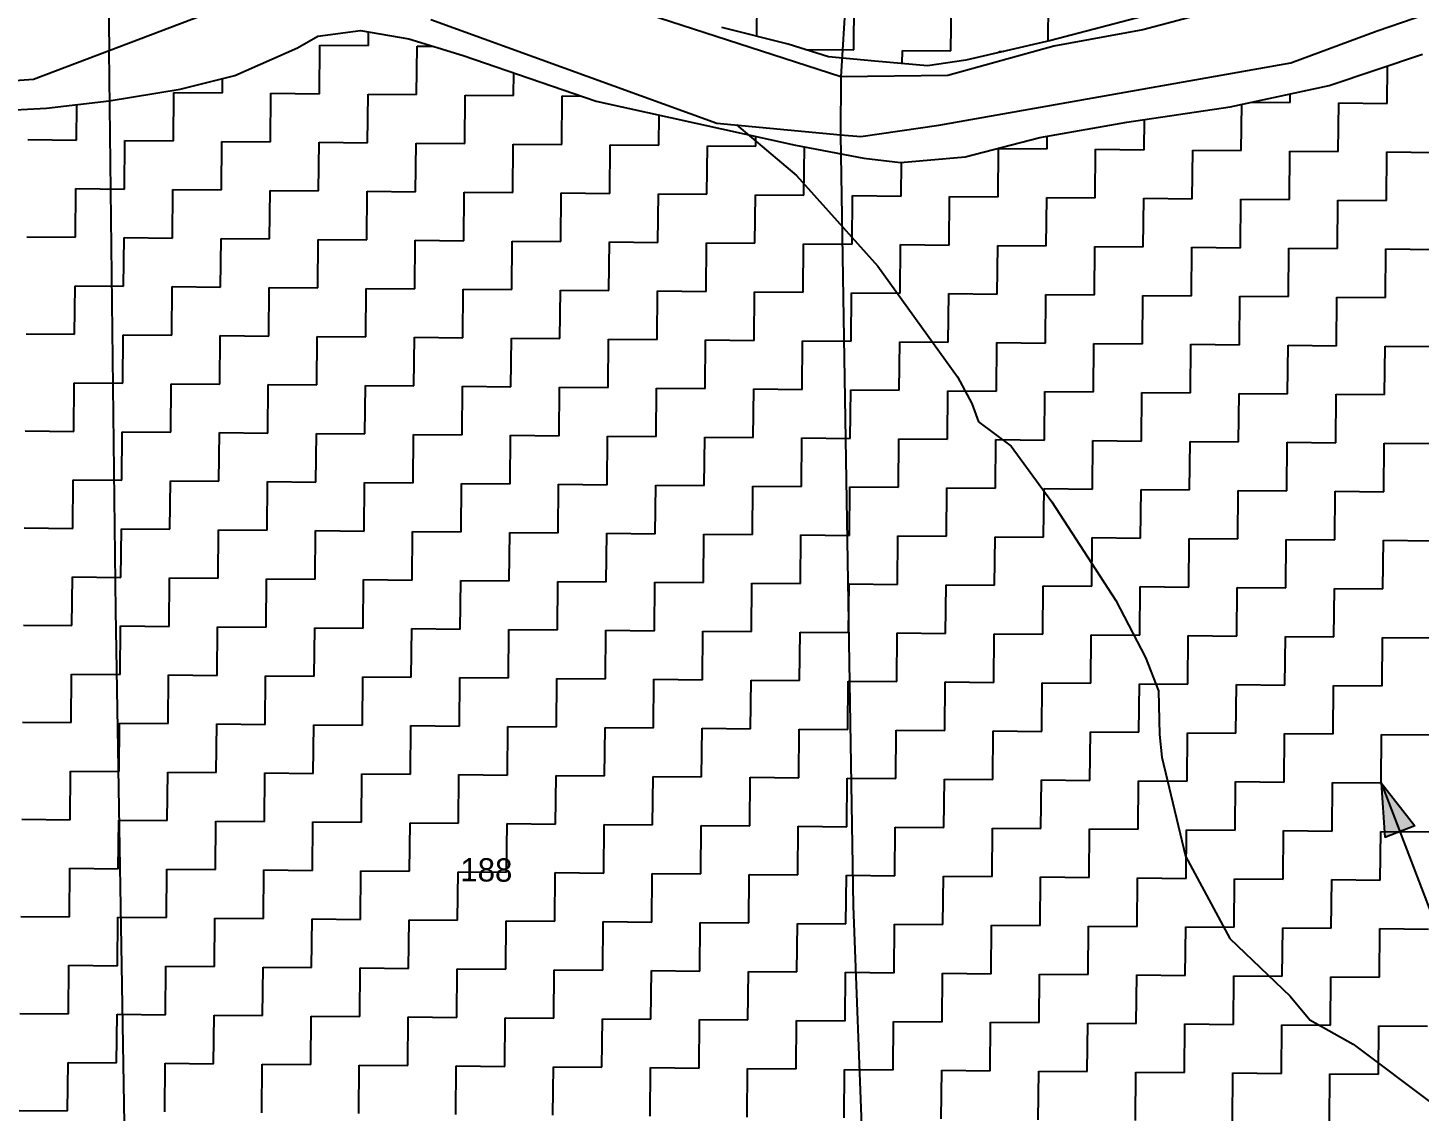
# Model space of a CAD drawing. Header units: metres. Extents: x 286188 to 288650, y 2015524 to 2018848.
# Drawn here: x 286795.9 to 287073.8, y 2015944.2 to 2016160.6 of the extents above; entities that cross this region are included whole.
import ezdxf
from ezdxf.enums import TextEntityAlignment as Align

# ---------------------------------------------------------------- set-up
doc = ezdxf.new("R2010")
doc.units = ezdxf.units.M
doc.header["$MEASUREMENT"] = 0
for name, color, linetype in [('LINE_WATER', 4, 'Continuous'), ('OTHERS', 1, 'Continuous'), ('POLY_HATCH', 12, 'Continuous'), ('POLY_PARCEL', 6, 'Continuous'), ('POLY_WATER', 4, 'Continuous'), ('TEXT_PARCEL', 7, 'Continuous')]:
    doc.layers.add(name, color=color, linetype=linetype)
doc.styles.add('TEXT_MAP', font='', dxfattribs={"height": 1.8})
doc.styles.get('TEXT_MAP').set_extended_font_data('Kruti Dev 050')

msp = doc.modelspace()

# ---------------------------------------------------------------- hatches: boundary and pattern name
h = msp.add_hatch(color=256)
h.paths.add_polyline_path([(287069.89, 2016000.04), (287072.87, 2016001.18), (287066.17, 2016009.76)])
h.paths.add_polyline_path([(287066.17, 2016009.76), (287066.92, 2015998.9), (287069.89, 2016000.04)])

# ---------------------------------------------------------------- linework, layer by layer
for points in [[(287066.17, 2016009.76), (287088.61, 2015951.19)], [(287066.17, 2016009.76), (287066.92, 2015998.9)], [(287066.17, 2016009.76), (287072.87, 2016001.18)], [(287072.87, 2016001.18), (287066.92, 2015998.9)]]:
    msp.add_lwpolyline(points)
at = {"layer": 'LINE_WATER'}
for p, q in [((286937.38, 2016141.19), (286949.41, 2016131.07)), ((286949.41, 2016131.07), (286965.63, 2016112.96)), ((286965.63, 2016112.96), (286981.56, 2016090.89)), ((286981.56, 2016090.89), (286984.42, 2016085.58)), ((286984.42, 2016085.58), (286985.71, 2016081.87)), ((286985.71, 2016081.87), (286992.28, 2016077.05)), ((286992.28, 2016077.05), (287000.37, 2016065.88)), ((287000.37, 2016065.88), (287013.15, 2016046.21)), ((287013.15, 2016046.21), (287019.12, 2016034.8)), ((287019.12, 2016034.8), (287021.71, 2016028.17)), ((287021.71, 2016028.17), (287021.89, 2016019.45)), ((287021.89, 2016019.45), (287022.38, 2016014.95)), ((287022.38, 2016014.95), (287027.08, 2015995.15)), ((287027.08, 2015995.15), (287035.92, 2015978.69)), ((287035.92, 2015978.69), (287047.98, 2015967.22)), ((287047.98, 2015967.22), (287051.9, 2015962.43)), ((287051.9, 2015962.43), (287060.58, 2015957.59)), ((287060.58, 2015957.59), (287076.6, 2015945.56))]:
    msp.add_line(p, q, dxfattribs=at)
at = {"layer": 'OTHERS'}
for p, q in [((286811.9, 2016169.67), (286812.13, 2016156.07)), ((286958.24, 2016150.77), (286958.15, 2016139.23))]:
    msp.add_line(p, q, dxfattribs=at)
at = {"layer": 'POLY_HATCH'}
for p, q in [((287065.32, 2016175.18), (287000.2, 2016158.03)), ((286853.8, 2016158.94), (286862.28, 2016160.07)), ((286862.28, 2016160.07), (286871.95, 2016158.37)), ((286947.75, 2016157.29), (286934.46, 2016160.64)), ((286837.18, 2016151.03), (286849.74, 2016156.56)), ((286849.74, 2016156.56), (286853.8, 2016158.94)), ((286871.95, 2016158.37), (286882.81, 2016155.05)), ((286955.79, 2016154.8), (286947.75, 2016157.29)), ((287000.2, 2016158.03), (286983.22, 2016154.15)), ((286882.81, 2016155.05), (286909.36, 2016145.94)), ((286965.06, 2016153.91), (286955.79, 2016154.8)), ((286975.55, 2016153.01), (286965.06, 2016153.91)), ((286983.22, 2016154.15), (286975.55, 2016153.01)), ((287055.8, 2016149.06), (287074.42, 2016155.34)), ((286826.26, 2016148.3), (286837.18, 2016151.03)), ((286812.12, 2016146.01), (286826.26, 2016148.3)), ((287035.99, 2016144.8), (287055.8, 2016149.06)), ((286799.6, 2016144.51), (286812.12, 2016146.01)), ((286909.36, 2016145.94), (286949.18, 2016137.12)), ((286785.47, 2016143.83), (286799.6, 2016144.51)), ((287015.39, 2016141.76), (287035.99, 2016144.8)), ((286998.01, 2016138.69), (287015.39, 2016141.76)), ((286949.18, 2016137.12), (286962.87, 2016134.57)), ((286983.05, 2016134.8), (286998.01, 2016138.69)), ((286962.87, 2016134.57), (286970.13, 2016133.7)), ((286970.13, 2016133.7), (286983.05, 2016134.8))]:
    msp.add_line(p, q, dxfattribs=at)
at = {"layer": 'POLY_HATCH', "linetype": 'Continuous'}
for p, q in [((286941.47, 2016158.87), (286941.54, 2016166.02)), ((286960.84, 2016156.15), (286960.93, 2016165.84)), ((286980.23, 2016155.97), (286980.32, 2016165.67)), ((286999.64, 2016157.9), (286999.71, 2016165.49)), ((286863.89, 2016157.02), (286863.92, 2016159.79)), ((286854.11, 2016147.42), (286854.2, 2016157.11)), ((286854.2, 2016157.11), (286863.89, 2016157.02)), ((286873.5, 2016147.24), (286873.59, 2016156.94)), ((286873.59, 2016156.94), (286876.74, 2016156.91)), ((286951.16, 2016156.24), (286960.84, 2016156.15)), ((286970.51, 2016153.44), (286970.54, 2016156.06)), ((286970.54, 2016156.06), (286980.23, 2016155.97)), ((286989.92, 2016155.68), (286989.93, 2016155.89)), ((286989.93, 2016155.89), (286990.79, 2016155.88)), ((286892.89, 2016147.07), (286892.93, 2016151.58)), ((287067.4, 2016145.49), (287067.46, 2016152.99)), ((286834.72, 2016147.59), (286834.75, 2016150.42)), ((286805.55, 2016138.16), (286805.61, 2016145.23)), ((286824.94, 2016137.99), (286825.03, 2016147.68)), ((286825.03, 2016147.68), (286834.72, 2016147.59)), ((286844.33, 2016137.81), (286844.42, 2016147.51)), ((286844.42, 2016147.51), (286854.11, 2016147.42)), ((286863.72, 2016137.64), (286863.81, 2016147.33)), ((286863.81, 2016147.33), (286873.5, 2016147.24)), ((286883.11, 2016137.46), (286883.19, 2016147.15)), ((286883.19, 2016147.15), (286892.89, 2016147.07)), ((286902.5, 2016137.28), (286902.58, 2016146.98)), ((286902.58, 2016146.98), (286906.43, 2016146.95)), ((287038.22, 2016136.06), (287038.31, 2016145.3)), ((287040.34, 2016145.74), (287048.01, 2016145.67)), ((287048.01, 2016145.67), (287048.02, 2016147.39)), ((287057.61, 2016135.88), (287057.7, 2016145.58)), ((287057.7, 2016145.58), (287067.4, 2016145.49)), ((286921.89, 2016137.11), (286921.94, 2016143.15)), ((287018.84, 2016136.23), (287018.89, 2016142.28)), ((286795.85, 2016138.25), (286805.55, 2016138.16)), ((286815.16, 2016128.38), (286815.24, 2016138.07)), ((286815.24, 2016138.07), (286824.94, 2016137.99)), ((286834.55, 2016128.2), (286834.63, 2016137.9)), ((286834.63, 2016137.9), (286844.33, 2016137.81)), ((286853.94, 2016128.03), (286854.02, 2016137.72)), ((286854.02, 2016137.72), (286863.72, 2016137.64)), ((286873.32, 2016127.85), (286873.41, 2016137.55)), ((286873.41, 2016137.55), (286883.11, 2016137.46)), ((286892.71, 2016127.68), (286892.8, 2016137.37)), ((286892.8, 2016137.37), (286902.5, 2016137.28)), ((286912.1, 2016127.5), (286912.19, 2016137.2)), ((286912.19, 2016137.2), (286921.89, 2016137.11)), ((286931.49, 2016127.33), (286931.58, 2016137.02)), ((286931.58, 2016137.02), (286941.28, 2016136.93)), ((286941.28, 2016136.93), (286941.29, 2016138.86)), ((286999.45, 2016136.41), (286999.47, 2016138.95)), ((286950.88, 2016127.15), (286950.97, 2016136.79)), ((286989.66, 2016126.8), (286989.75, 2016136.5)), ((286989.75, 2016136.5), (286999.45, 2016136.41)), ((287009.05, 2016126.63), (287009.14, 2016136.32)), ((287009.14, 2016136.32), (287018.84, 2016136.23)), ((287028.44, 2016126.45), (287028.53, 2016136.15)), ((287028.53, 2016136.15), (287038.22, 2016136.06)), ((287047.83, 2016126.28), (287047.92, 2016135.97)), ((287047.92, 2016135.97), (287057.61, 2016135.88)), ((287067.22, 2016126.1), (287067.31, 2016135.8)), ((287067.31, 2016135.8), (287077, 2016135.71)), ((286970.27, 2016126.98), (286970.33, 2016133.72)), ((286805.37, 2016118.77), (286805.46, 2016128.47)), ((286805.46, 2016128.47), (286815.16, 2016128.38)), ((286824.76, 2016118.6), (286824.85, 2016128.29)), ((286824.85, 2016128.29), (286834.55, 2016128.2)), ((286844.15, 2016118.42), (286844.24, 2016128.12)), ((286844.24, 2016128.12), (286853.94, 2016128.03)), ((286863.54, 2016118.25), (286863.63, 2016127.94)), ((286863.63, 2016127.94), (286873.32, 2016127.85)), ((286882.93, 2016118.07), (286883.02, 2016127.77)), ((286883.02, 2016127.77), (286892.71, 2016127.68)), ((286902.32, 2016117.9), (286902.41, 2016127.59)), ((286902.41, 2016127.59), (286912.1, 2016127.5)), ((286921.71, 2016117.72), (286921.8, 2016127.41)), ((286921.8, 2016127.41), (286931.49, 2016127.33)), ((286941.1, 2016117.54), (286941.19, 2016127.24)), ((286941.19, 2016127.24), (286950.88, 2016127.15)), ((286960.49, 2016117.37), (286960.58, 2016127.06)), ((286960.58, 2016127.06), (286970.27, 2016126.98)), ((286979.88, 2016117.19), (286979.97, 2016126.89)), ((286979.97, 2016126.89), (286989.66, 2016126.8)), ((286999.27, 2016117.02), (286999.36, 2016126.71)), ((286999.36, 2016126.71), (287009.05, 2016126.63)), ((287018.66, 2016116.84), (287018.75, 2016126.54)), ((287018.75, 2016126.54), (287028.44, 2016126.45)), ((287038.05, 2016116.67), (287038.14, 2016126.36)), ((287038.14, 2016126.36), (287047.83, 2016126.28)), ((287057.44, 2016116.49), (287057.53, 2016126.19)), ((287057.53, 2016126.19), (287067.22, 2016126.1)), ((286795.68, 2016118.86), (286805.37, 2016118.77)), ((286814.98, 2016108.99), (286815.07, 2016118.68)), ((286815.07, 2016118.68), (286824.76, 2016118.6)), ((286834.37, 2016108.81), (286834.46, 2016118.51)), ((286834.46, 2016118.51), (286844.15, 2016118.42)), ((286853.76, 2016108.64), (286853.85, 2016118.33)), ((286853.85, 2016118.33), (286863.54, 2016118.25)), ((286873.15, 2016108.46), (286873.24, 2016118.16)), ((286873.24, 2016118.16), (286882.93, 2016118.07)), ((286892.54, 2016108.29), (286892.63, 2016117.98)), ((286892.63, 2016117.98), (286902.32, 2016117.9)), ((286911.93, 2016108.11), (286912.02, 2016117.81)), ((286912.02, 2016117.81), (286921.71, 2016117.72)), ((286931.32, 2016107.94), (286931.41, 2016117.63)), ((286931.41, 2016117.63), (286941.1, 2016117.54)), ((286950.71, 2016107.76), (286950.8, 2016117.46)), ((286950.8, 2016117.46), (286960.49, 2016117.37)), ((286970.1, 2016107.59), (286970.19, 2016117.28)), ((286970.19, 2016117.28), (286979.88, 2016117.19)), ((286989.49, 2016107.41), (286989.58, 2016117.11)), ((286989.58, 2016117.11), (286999.27, 2016117.02)), ((287008.88, 2016107.24), (287008.97, 2016116.93)), ((287008.97, 2016116.93), (287018.66, 2016116.84)), ((287028.27, 2016107.06), (287028.35, 2016116.76)), ((287028.35, 2016116.76), (287038.05, 2016116.67)), ((287047.66, 2016106.89), (287047.74, 2016116.58)), ((287047.74, 2016116.58), (287057.44, 2016116.49)), ((287067.05, 2016106.71), (287067.13, 2016116.41)), ((287067.13, 2016116.41), (287076.83, 2016116.32)), ((286805.2, 2016099.38), (286805.29, 2016109.08)), ((286805.29, 2016109.08), (286814.98, 2016108.99)), ((286824.59, 2016099.21), (286824.68, 2016108.9)), ((286824.68, 2016108.9), (286834.37, 2016108.81)), ((286843.98, 2016099.03), (286844.07, 2016108.73)), ((286844.07, 2016108.73), (286853.76, 2016108.64)), ((286863.37, 2016098.86), (286863.45, 2016108.55)), ((286863.45, 2016108.55), (286873.15, 2016108.46)), ((286882.76, 2016098.68), (286882.84, 2016108.38)), ((286882.84, 2016108.38), (286892.54, 2016108.29)), ((286902.15, 2016098.51), (286902.23, 2016108.2)), ((286902.23, 2016108.2), (286911.93, 2016108.11)), ((286921.54, 2016098.33), (286921.62, 2016108.03)), ((286921.62, 2016108.03), (286931.32, 2016107.94)), ((286940.93, 2016098.16), (286941.01, 2016107.85)), ((286941.01, 2016107.85), (286950.71, 2016107.76)), ((286960.32, 2016097.98), (286960.4, 2016107.67)), ((286960.4, 2016107.67), (286970.1, 2016107.59)), ((286979.71, 2016097.8), (286979.79, 2016107.5)), ((286979.79, 2016107.5), (286989.49, 2016107.41)), ((286999.1, 2016097.63), (286999.18, 2016107.32)), ((286999.18, 2016107.32), (287008.88, 2016107.24)), ((287018.48, 2016097.45), (287018.57, 2016107.15)), ((287018.57, 2016107.15), (287028.27, 2016107.06)), ((287037.87, 2016097.28), (287037.96, 2016106.97)), ((287037.96, 2016106.97), (287047.66, 2016106.89)), ((287057.26, 2016097.1), (287057.35, 2016106.8)), ((287057.35, 2016106.8), (287067.05, 2016106.71)), ((286795.5, 2016099.47), (286805.2, 2016099.38)), ((286814.81, 2016089.6), (286814.89, 2016099.29)), ((286814.89, 2016099.29), (286824.59, 2016099.21)), ((286834.2, 2016089.42), (286834.28, 2016099.12)), ((286834.28, 2016099.12), (286843.98, 2016099.03)), ((286853.58, 2016089.25), (286853.67, 2016098.94)), ((286853.67, 2016098.94), (286863.37, 2016098.86)), ((286872.97, 2016089.07), (286873.06, 2016098.77)), ((286873.06, 2016098.77), (286882.76, 2016098.68)), ((286892.36, 2016088.9), (286892.45, 2016098.59)), ((286892.45, 2016098.59), (286902.15, 2016098.51)), ((286911.75, 2016088.72), (286911.84, 2016098.42)), ((286911.84, 2016098.42), (286921.54, 2016098.33)), ((286931.14, 2016088.55), (286931.23, 2016098.24)), ((286931.23, 2016098.24), (286940.93, 2016098.16)), ((286950.53, 2016088.37), (286950.62, 2016098.07)), ((286950.62, 2016098.07), (286960.32, 2016097.98)), ((286969.92, 2016088.2), (286970.01, 2016097.89)), ((286970.01, 2016097.89), (286979.71, 2016097.8)), ((286989.31, 2016088.02), (286989.4, 2016097.72)), ((286989.4, 2016097.72), (286999.1, 2016097.63)), ((287008.7, 2016087.85), (287008.79, 2016097.54)), ((287008.79, 2016097.54), (287018.48, 2016097.45)), ((287028.09, 2016087.67), (287028.18, 2016097.37)), ((287028.18, 2016097.37), (287037.87, 2016097.28)), ((287047.48, 2016087.5), (287047.57, 2016097.19)), ((287047.57, 2016097.19), (287057.26, 2016097.1)), ((287066.87, 2016087.32), (287066.96, 2016097.02)), ((287066.96, 2016097.02), (287076.65, 2016096.93)), ((286805.02, 2016079.99), (286805.11, 2016089.69)), ((286805.11, 2016089.69), (286814.81, 2016089.6)), ((286824.41, 2016079.82), (286824.5, 2016089.51)), ((286824.5, 2016089.51), (286834.2, 2016089.42)), ((286843.8, 2016079.64), (286843.89, 2016089.34)), ((286843.89, 2016089.34), (286853.58, 2016089.25)), ((286863.19, 2016079.47), (286863.28, 2016089.16)), ((286863.28, 2016089.16), (286872.97, 2016089.07)), ((286882.58, 2016079.29), (286882.67, 2016088.99)), ((286882.67, 2016088.99), (286892.36, 2016088.9)), ((286901.97, 2016079.12), (286902.06, 2016088.81)), ((286902.06, 2016088.81), (286911.75, 2016088.72)), ((286921.36, 2016078.94), (286921.45, 2016088.64)), ((286921.45, 2016088.64), (286931.14, 2016088.55)), ((286940.75, 2016078.77), (286940.84, 2016088.46)), ((286940.84, 2016088.46), (286950.53, 2016088.37)), ((286960.14, 2016078.59), (286960.23, 2016088.29)), ((286960.23, 2016088.29), (286969.92, 2016088.2)), ((286979.53, 2016078.42), (286979.62, 2016088.11)), ((286979.62, 2016088.11), (286989.31, 2016088.02)), ((286998.92, 2016078.24), (286999.01, 2016087.93)), ((286999.01, 2016087.93), (287008.7, 2016087.85)), ((287018.31, 2016078.06), (287018.4, 2016087.76)), ((287018.4, 2016087.76), (287028.09, 2016087.67)), ((287037.7, 2016077.89), (287037.79, 2016087.58)), ((287037.79, 2016087.58), (287047.48, 2016087.5)), ((287057.09, 2016077.71), (287057.18, 2016087.41)), ((287057.18, 2016087.41), (287066.87, 2016087.32)), ((286795.33, 2016080.08), (286805.02, 2016079.99)), ((286814.63, 2016070.21), (286814.72, 2016079.9)), ((286814.72, 2016079.9), (286824.41, 2016079.82)), ((286834.02, 2016070.03), (286834.11, 2016079.73)), ((286834.11, 2016079.73), (286843.8, 2016079.64)), ((286853.41, 2016069.86), (286853.5, 2016079.55)), ((286853.5, 2016079.55), (286863.19, 2016079.47)), ((286872.8, 2016069.68), (286872.89, 2016079.38)), ((286872.89, 2016079.38), (286882.58, 2016079.29)), ((286892.19, 2016069.51), (286892.28, 2016079.2)), ((286892.28, 2016079.2), (286901.97, 2016079.12)), ((286911.58, 2016069.33), (286911.67, 2016079.03)), ((286911.67, 2016079.03), (286921.36, 2016078.94)), ((286930.97, 2016069.16), (286931.06, 2016078.85)), ((286931.06, 2016078.85), (286940.75, 2016078.77)), ((286950.36, 2016068.98), (286950.45, 2016078.68)), ((286950.45, 2016078.68), (286960.14, 2016078.59)), ((286969.75, 2016068.81), (286969.84, 2016078.5)), ((286969.84, 2016078.5), (286979.53, 2016078.42)), ((286989.14, 2016068.63), (286989.23, 2016078.33)), ((286989.23, 2016078.33), (286998.92, 2016078.24)), ((287008.53, 2016068.46), (287008.61, 2016078.15)), ((287008.61, 2016078.15), (287018.31, 2016078.06)), ((287027.92, 2016068.28), (287028, 2016077.98)), ((287028, 2016077.98), (287037.7, 2016077.89)), ((287047.31, 2016068.11), (287047.39, 2016077.8)), ((287047.39, 2016077.8), (287057.09, 2016077.71)), ((287066.7, 2016067.93), (287066.78, 2016077.63)), ((287066.78, 2016077.63), (287076.48, 2016077.54)), ((286804.85, 2016060.6), (286804.94, 2016070.3)), ((286804.94, 2016070.3), (286814.63, 2016070.21)), ((286824.24, 2016060.43), (286824.33, 2016070.12)), ((286824.33, 2016070.12), (286834.02, 2016070.03)), ((286843.63, 2016060.25), (286843.71, 2016069.95)), ((286843.71, 2016069.95), (286853.41, 2016069.86)), ((286863.02, 2016060.08), (286863.1, 2016069.77)), ((286863.1, 2016069.77), (286872.8, 2016069.68)), ((286882.41, 2016059.9), (286882.49, 2016069.6)), ((286882.49, 2016069.6), (286892.19, 2016069.51)), ((286901.8, 2016059.73), (286901.88, 2016069.42)), ((286901.88, 2016069.42), (286911.58, 2016069.33)), ((286921.19, 2016059.55), (286921.27, 2016069.25)), ((286921.27, 2016069.25), (286930.97, 2016069.16)), ((286940.58, 2016059.38), (286940.66, 2016069.07)), ((286940.66, 2016069.07), (286950.36, 2016068.98)), ((286959.97, 2016059.2), (286960.05, 2016068.9)), ((286960.05, 2016068.9), (286969.75, 2016068.81)), ((286979.36, 2016059.03), (286979.44, 2016068.72)), ((286979.44, 2016068.72), (286989.14, 2016068.63)), ((286998.74, 2016058.85), (286998.83, 2016068.55)), ((286998.83, 2016068.55), (287008.53, 2016068.46)), ((287018.13, 2016058.68), (287018.22, 2016068.37)), ((287018.22, 2016068.37), (287027.92, 2016068.28)), ((287037.52, 2016058.5), (287037.61, 2016068.19)), ((287037.61, 2016068.19), (287047.31, 2016068.11)), ((287056.91, 2016058.32), (287057, 2016068.02)), ((287057, 2016068.02), (287066.7, 2016067.93)), ((286795.15, 2016060.69), (286804.85, 2016060.6)), ((286814.46, 2016050.82), (286814.54, 2016060.51)), ((286814.54, 2016060.51), (286824.24, 2016060.43)), ((286833.85, 2016050.64), (286833.93, 2016060.34)), ((286833.93, 2016060.34), (286843.63, 2016060.25)), ((286853.23, 2016050.47), (286853.32, 2016060.16)), ((286853.32, 2016060.16), (286863.02, 2016060.08)), ((286872.62, 2016050.29), (286872.71, 2016059.99)), ((286872.71, 2016059.99), (286882.41, 2016059.9)), ((286892.01, 2016050.12), (286892.1, 2016059.81)), ((286892.1, 2016059.81), (286901.8, 2016059.73)), ((286911.4, 2016049.94), (286911.49, 2016059.64)), ((286911.49, 2016059.64), (286921.19, 2016059.55)), ((286930.79, 2016049.77), (286930.88, 2016059.46)), ((286930.88, 2016059.46), (286940.58, 2016059.38)), ((286950.18, 2016049.59), (286950.27, 2016059.29)), ((286950.27, 2016059.29), (286959.97, 2016059.2)), ((286969.57, 2016049.42), (286969.66, 2016059.11)), ((286969.66, 2016059.11), (286979.36, 2016059.03)), ((286988.96, 2016049.24), (286989.05, 2016058.94)), ((286989.05, 2016058.94), (286998.74, 2016058.85)), ((287008.35, 2016049.07), (287008.44, 2016058.76)), ((287008.44, 2016058.76), (287018.13, 2016058.68)), ((287027.74, 2016048.89), (287027.83, 2016058.59)), ((287027.83, 2016058.59), (287037.52, 2016058.5)), ((287047.13, 2016048.72), (287047.22, 2016058.41)), ((287047.22, 2016058.41), (287056.91, 2016058.32)), ((287066.52, 2016048.54), (287066.61, 2016058.24)), ((287066.61, 2016058.24), (287076.3, 2016058.15)), ((286804.67, 2016041.21), (286804.76, 2016050.91)), ((286804.76, 2016050.91), (286814.46, 2016050.82)), ((286824.06, 2016041.04), (286824.15, 2016050.73)), ((286824.15, 2016050.73), (286833.85, 2016050.64)), ((286843.45, 2016040.86), (286843.54, 2016050.56)), ((286843.54, 2016050.56), (286853.23, 2016050.47)), ((286862.84, 2016040.69), (286862.93, 2016050.38)), ((286862.93, 2016050.38), (286872.62, 2016050.29)), ((286882.23, 2016040.51), (286882.32, 2016050.21)), ((286882.32, 2016050.21), (286892.01, 2016050.12)), ((286901.62, 2016040.34), (286901.71, 2016050.03)), ((286901.71, 2016050.03), (286911.4, 2016049.94)), ((286921.01, 2016040.16), (286921.1, 2016049.86)), ((286921.1, 2016049.86), (286930.79, 2016049.77)), ((286940.4, 2016039.99), (286940.49, 2016049.68)), ((286940.49, 2016049.68), (286950.18, 2016049.59)), ((286959.79, 2016039.81), (286959.88, 2016049.51)), ((286959.88, 2016049.51), (286969.57, 2016049.42)), ((286979.18, 2016039.64), (286979.27, 2016049.33)), ((286979.27, 2016049.33), (286988.96, 2016049.24)), ((286998.57, 2016039.46), (286998.66, 2016049.16)), ((286998.66, 2016049.16), (287008.35, 2016049.07)), ((287017.96, 2016039.29), (287018.05, 2016048.98)), ((287018.05, 2016048.98), (287027.74, 2016048.89)), ((287037.35, 2016039.11), (287037.44, 2016048.81)), ((287037.44, 2016048.81), (287047.13, 2016048.72)), ((287056.74, 2016038.94), (287056.83, 2016048.63)), ((287056.83, 2016048.63), (287066.52, 2016048.54)), ((286794.98, 2016041.3), (286804.67, 2016041.21)), ((286814.28, 2016031.43), (286814.37, 2016041.12)), ((286814.37, 2016041.12), (286824.06, 2016041.04)), ((286833.67, 2016031.25), (286833.76, 2016040.95)), ((286833.76, 2016040.95), (286843.45, 2016040.86)), ((286853.06, 2016031.08), (286853.15, 2016040.77)), ((286853.15, 2016040.77), (286862.84, 2016040.69)), ((286872.45, 2016030.9), (286872.54, 2016040.6)), ((286872.54, 2016040.6), (286882.23, 2016040.51)), ((286891.84, 2016030.73), (286891.93, 2016040.42)), ((286891.93, 2016040.42), (286901.62, 2016040.34)), ((286911.23, 2016030.55), (286911.32, 2016040.25)), ((286911.32, 2016040.25), (286921.01, 2016040.16)), ((286930.62, 2016030.38), (286930.71, 2016040.07)), ((286930.71, 2016040.07), (286940.4, 2016039.99)), ((286950.01, 2016030.2), (286950.1, 2016039.9)), ((286950.1, 2016039.9), (286959.79, 2016039.81)), ((286969.4, 2016030.03), (286969.49, 2016039.72)), ((286969.49, 2016039.72), (286979.18, 2016039.64)), ((286988.79, 2016029.85), (286988.87, 2016039.55)), ((286988.87, 2016039.55), (286998.57, 2016039.46)), ((287008.18, 2016029.68), (287008.26, 2016039.37)), ((287008.26, 2016039.37), (287017.96, 2016039.29)), ((287027.57, 2016029.5), (287027.65, 2016039.2)), ((287027.65, 2016039.2), (287037.35, 2016039.11)), ((287046.96, 2016029.33), (287047.04, 2016039.02)), ((287047.04, 2016039.02), (287056.74, 2016038.94)), ((287066.35, 2016029.15), (287066.43, 2016038.85)), ((287066.43, 2016038.85), (287076.13, 2016038.76)), ((286804.5, 2016021.82), (286804.59, 2016031.52)), ((286804.59, 2016031.52), (286814.28, 2016031.43)), ((286823.89, 2016021.65), (286823.98, 2016031.34)), ((286823.98, 2016031.34), (286833.67, 2016031.25)), ((286843.28, 2016021.47), (286843.36, 2016031.17)), ((286843.36, 2016031.17), (286853.06, 2016031.08)), ((286862.67, 2016021.3), (286862.75, 2016030.99)), ((286862.75, 2016030.99), (286872.45, 2016030.9)), ((286882.06, 2016021.12), (286882.14, 2016030.82)), ((286882.14, 2016030.82), (286891.84, 2016030.73)), ((286901.45, 2016020.95), (286901.53, 2016030.64)), ((286901.53, 2016030.64), (286911.23, 2016030.55)), ((286920.84, 2016020.77), (286920.92, 2016030.47)), ((286920.92, 2016030.47), (286930.62, 2016030.38)), ((286940.23, 2016020.6), (286940.31, 2016030.29)), ((286940.31, 2016030.29), (286950.01, 2016030.2)), ((286959.62, 2016020.42), (286959.7, 2016030.12)), ((286959.7, 2016030.12), (286969.4, 2016030.03)), ((286979, 2016020.25), (286979.09, 2016029.94)), ((286979.09, 2016029.94), (286988.79, 2016029.85)), ((286998.39, 2016020.07), (286998.48, 2016029.77)), ((286998.48, 2016029.77), (287008.18, 2016029.68)), ((287017.78, 2016019.9), (287017.87, 2016029.59)), ((287017.87, 2016029.59), (287027.57, 2016029.5)), ((287037.17, 2016019.72), (287037.26, 2016029.42)), ((287037.26, 2016029.42), (287046.96, 2016029.33)), ((287056.56, 2016019.55), (287056.65, 2016029.24)), ((287056.65, 2016029.24), (287066.35, 2016029.15)), ((286794.8, 2016021.91), (286804.5, 2016021.82)), ((286814.11, 2016012.04), (286814.19, 2016021.74)), ((286814.19, 2016021.74), (286823.89, 2016021.65)), ((286833.49, 2016011.87), (286833.58, 2016021.56)), ((286833.58, 2016021.56), (286843.28, 2016021.47)), ((286852.88, 2016011.69), (286852.97, 2016021.38)), ((286852.97, 2016021.38), (286862.67, 2016021.3)), ((286872.27, 2016011.51), (286872.36, 2016021.21)), ((286872.36, 2016021.21), (286882.06, 2016021.12)), ((286891.66, 2016011.34), (286891.75, 2016021.03)), ((286891.75, 2016021.03), (286901.45, 2016020.95)), ((286911.05, 2016011.16), (286911.14, 2016020.86)), ((286911.14, 2016020.86), (286920.84, 2016020.77)), ((286930.44, 2016010.99), (286930.53, 2016020.68)), ((286930.53, 2016020.68), (286940.23, 2016020.6)), ((286949.83, 2016010.81), (286949.92, 2016020.51)), ((286949.92, 2016020.51), (286959.62, 2016020.42)), ((286969.22, 2016010.64), (286969.31, 2016020.33)), ((286969.31, 2016020.33), (286979, 2016020.25)), ((286988.61, 2016010.46), (286988.7, 2016020.16)), ((286988.7, 2016020.16), (286998.39, 2016020.07)), ((287008, 2016010.29), (287008.09, 2016019.98)), ((287008.09, 2016019.98), (287017.78, 2016019.9)), ((287027.39, 2016010.11), (287027.48, 2016019.81)), ((287027.48, 2016019.81), (287037.17, 2016019.72)), ((287046.78, 2016009.94), (287046.87, 2016019.63)), ((287046.87, 2016019.63), (287056.56, 2016019.55)), ((287066.17, 2016009.76), (287066.26, 2016019.46)), ((287066.26, 2016019.46), (287075.95, 2016019.37)), ((286804.32, 2016002.43), (286804.41, 2016012.13)), ((286804.41, 2016012.13), (286814.11, 2016012.04)), ((286823.71, 2016002.26), (286823.8, 2016011.95)), ((286823.8, 2016011.95), (286833.49, 2016011.87)), ((286843.1, 2016002.08), (286843.19, 2016011.78)), ((286843.19, 2016011.78), (286852.88, 2016011.69)), ((286862.49, 2016001.91), (286862.58, 2016011.6)), ((286862.58, 2016011.6), (286872.27, 2016011.51)), ((286881.88, 2016001.73), (286881.97, 2016011.43)), ((286881.97, 2016011.43), (286891.66, 2016011.34)), ((286901.27, 2016001.56), (286901.36, 2016011.25)), ((286901.36, 2016011.25), (286911.05, 2016011.16)), ((286920.66, 2016001.38), (286920.75, 2016011.08)), ((286920.75, 2016011.08), (286930.44, 2016010.99)), ((286940.05, 2016001.21), (286940.14, 2016010.9)), ((286940.14, 2016010.9), (286949.83, 2016010.81)), ((286959.44, 2016001.03), (286959.53, 2016010.73)), ((286959.53, 2016010.73), (286969.22, 2016010.64)), ((286978.83, 2016000.86), (286978.92, 2016010.55)), ((286978.92, 2016010.55), (286988.61, 2016010.46)), ((286998.22, 2016000.68), (286998.31, 2016010.38)), ((286998.31, 2016010.38), (287008, 2016010.29)), ((287017.61, 2016000.51), (287017.7, 2016010.2)), ((287017.7, 2016010.2), (287027.39, 2016010.11)), ((287037, 2016000.33), (287037.09, 2016010.03)), ((287037.09, 2016010.03), (287046.78, 2016009.94)), ((287056.39, 2016000.16), (287056.48, 2016009.85)), ((287056.48, 2016009.85), (287066.17, 2016009.76)), ((286794.63, 2016002.52), (286804.32, 2016002.43)), ((286813.93, 2015992.65), (286814.02, 2016002.35)), ((286814.02, 2016002.35), (286823.71, 2016002.26)), ((286833.32, 2015992.48), (286833.41, 2016002.17)), ((286833.41, 2016002.17), (286843.1, 2016002.08)), ((286852.71, 2015992.3), (286852.8, 2016002)), ((286852.8, 2016002), (286862.49, 2016001.91)), ((286872.1, 2015992.13), (286872.19, 2016001.82)), ((286872.19, 2016001.82), (286881.88, 2016001.73)), ((286891.49, 2015991.95), (286891.58, 2016001.64)), ((286891.58, 2016001.64), (286901.27, 2016001.56)), ((286910.88, 2015991.77), (286910.97, 2016001.47)), ((286910.97, 2016001.47), (286920.66, 2016001.38)), ((286930.27, 2015991.6), (286930.36, 2016001.29)), ((286930.36, 2016001.29), (286940.05, 2016001.21)), ((286949.66, 2015991.42), (286949.75, 2016001.12)), ((286949.75, 2016001.12), (286959.44, 2016001.03)), ((286969.05, 2015991.25), (286969.13, 2016000.94)), ((286969.13, 2016000.94), (286978.83, 2016000.86)), ((286988.44, 2015991.07), (286988.52, 2016000.77)), ((286988.52, 2016000.77), (286998.22, 2016000.68)), ((287007.83, 2015990.9), (287007.91, 2016000.59)), ((287007.91, 2016000.59), (287017.61, 2016000.51)), ((287027.22, 2015990.72), (287027.3, 2016000.42)), ((287027.3, 2016000.42), (287037, 2016000.33)), ((287046.61, 2015990.55), (287046.69, 2016000.24)), ((287046.69, 2016000.24), (287056.39, 2016000.16)), ((287066, 2015990.37), (287066.08, 2016000.07)), ((287066.08, 2016000.07), (287075.78, 2015999.98)), ((286804.15, 2015983.04), (286804.24, 2015992.74)), ((286804.24, 2015992.74), (286813.93, 2015992.65)), ((286823.54, 2015982.87), (286823.62, 2015992.56)), ((286823.62, 2015992.56), (286833.32, 2015992.48)), ((286842.93, 2015982.69), (286843.01, 2015992.39)), ((286843.01, 2015992.39), (286852.71, 2015992.3)), ((286862.32, 2015982.52), (286862.4, 2015992.21)), ((286862.4, 2015992.21), (286872.1, 2015992.13)), ((286881.71, 2015982.34), (286881.79, 2015992.04)), ((286881.79, 2015992.04), (286891.49, 2015991.95)), ((286901.1, 2015982.17), (286901.18, 2015991.86)), ((286901.18, 2015991.86), (286910.88, 2015991.77)), ((286920.49, 2015981.99), (286920.57, 2015991.69)), ((286920.57, 2015991.69), (286930.27, 2015991.6)), ((286939.88, 2015981.82), (286939.96, 2015991.51)), ((286939.96, 2015991.51), (286949.66, 2015991.42)), ((286959.26, 2015981.64), (286959.35, 2015991.34)), ((286959.35, 2015991.34), (286969.05, 2015991.25)), ((286978.65, 2015981.47), (286978.74, 2015991.16)), ((286978.74, 2015991.16), (286988.44, 2015991.07)), ((286998.04, 2015981.29), (286998.13, 2015990.99)), ((286998.13, 2015990.99), (287007.83, 2015990.9)), ((287017.43, 2015981.12), (287017.52, 2015990.81)), ((287017.52, 2015990.81), (287027.22, 2015990.72)), ((287036.82, 2015980.94), (287036.91, 2015990.64)), ((287036.91, 2015990.64), (287046.61, 2015990.55)), ((287056.21, 2015980.77), (287056.3, 2015990.46)), ((287056.3, 2015990.46), (287066, 2015990.37)), ((286794.45, 2015983.13), (286804.15, 2015983.04)), ((286813.75, 2015973.26), (286813.84, 2015982.96)), ((286813.84, 2015982.96), (286823.54, 2015982.87)), ((286833.14, 2015973.09), (286833.23, 2015982.78)), ((286833.23, 2015982.78), (286842.93, 2015982.69)), ((286852.53, 2015972.91), (286852.62, 2015982.61)), ((286852.62, 2015982.61), (286862.32, 2015982.52)), ((286871.92, 2015972.74), (286872.01, 2015982.43)), ((286872.01, 2015982.43), (286881.71, 2015982.34)), ((286891.31, 2015972.56), (286891.4, 2015982.26)), ((286891.4, 2015982.26), (286901.1, 2015982.17)), ((286910.7, 2015972.39), (286910.79, 2015982.08)), ((286910.79, 2015982.08), (286920.49, 2015981.99)), ((286930.09, 2015972.21), (286930.18, 2015981.9)), ((286930.18, 2015981.9), (286939.88, 2015981.82)), ((286949.48, 2015972.03), (286949.57, 2015981.73)), ((286949.57, 2015981.73), (286959.26, 2015981.64)), ((286968.87, 2015971.86), (286968.96, 2015981.55)), ((286968.96, 2015981.55), (286978.65, 2015981.47)), ((286988.26, 2015971.68), (286988.35, 2015981.38)), ((286988.35, 2015981.38), (286998.04, 2015981.29)), ((287007.65, 2015971.51), (287007.74, 2015981.2)), ((287007.74, 2015981.2), (287017.43, 2015981.12)), ((287027.04, 2015971.33), (287027.13, 2015981.03)), ((287027.13, 2015981.03), (287036.82, 2015980.94)), ((287046.43, 2015971.16), (287046.52, 2015980.85)), ((287046.52, 2015980.85), (287056.21, 2015980.77)), ((287065.82, 2015970.98), (287065.91, 2015980.68)), ((287065.91, 2015980.68), (287075.6, 2015980.59)), ((286803.97, 2015963.65), (286804.06, 2015973.35)), ((286804.06, 2015973.35), (286813.75, 2015973.26)), ((286823.36, 2015963.48), (286823.45, 2015973.17)), ((286823.45, 2015973.17), (286833.14, 2015973.09)), ((286842.75, 2015963.3), (286842.84, 2015973)), ((286842.84, 2015973), (286852.53, 2015972.91)), ((286862.14, 2015963.13), (286862.23, 2015972.82)), ((286862.23, 2015972.82), (286871.92, 2015972.74)), ((286881.53, 2015962.95), (286881.62, 2015972.65)), ((286881.62, 2015972.65), (286891.31, 2015972.56)), ((286900.92, 2015962.78), (286901.01, 2015972.47)), ((286901.01, 2015972.47), (286910.7, 2015972.39)), ((286920.31, 2015962.6), (286920.4, 2015972.3)), ((286920.4, 2015972.3), (286930.09, 2015972.21)), ((286939.7, 2015962.43), (286939.79, 2015972.12)), ((286939.79, 2015972.12), (286949.48, 2015972.03)), ((286959.09, 2015962.25), (286959.18, 2015971.95)), ((286959.18, 2015971.95), (286968.87, 2015971.86)), ((286978.48, 2015962.08), (286978.57, 2015971.77)), ((286978.57, 2015971.77), (286988.26, 2015971.68)), ((286997.87, 2015961.9), (286997.96, 2015971.6)), ((286997.96, 2015971.6), (287007.65, 2015971.51)), ((287017.26, 2015961.73), (287017.35, 2015971.42)), ((287017.35, 2015971.42), (287027.04, 2015971.33)), ((287036.65, 2015961.55), (287036.74, 2015971.25)), ((287036.74, 2015971.25), (287046.43, 2015971.16)), ((287056.04, 2015961.38), (287056.13, 2015971.07)), ((287056.13, 2015971.07), (287065.82, 2015970.98)), ((286794.28, 2015963.74), (286803.97, 2015963.65)), ((286813.58, 2015953.87), (286813.67, 2015963.57)), ((286813.67, 2015963.57), (286823.36, 2015963.48)), ((286832.97, 2015953.7), (286833.06, 2015963.39)), ((286833.06, 2015963.39), (286842.75, 2015963.3)), ((286852.36, 2015953.52), (286852.45, 2015963.22)), ((286852.45, 2015963.22), (286862.14, 2015963.13)), ((286871.75, 2015953.35), (286871.84, 2015963.04)), ((286871.84, 2015963.04), (286881.53, 2015962.95)), ((286891.14, 2015953.17), (286891.23, 2015962.87)), ((286891.23, 2015962.87), (286900.92, 2015962.78)), ((286910.53, 2015953), (286910.62, 2015962.69)), ((286910.62, 2015962.69), (286920.31, 2015962.6)), ((286929.92, 2015952.82), (286930.01, 2015962.52)), ((286930.01, 2015962.52), (286939.7, 2015962.43)), ((286949.31, 2015952.65), (286949.39, 2015962.34)), ((286949.39, 2015962.34), (286959.09, 2015962.25)), ((286968.7, 2015952.47), (286968.78, 2015962.16)), ((286968.78, 2015962.16), (286978.48, 2015962.08)), ((286988.09, 2015952.29), (286988.17, 2015961.99)), ((286988.17, 2015961.99), (286997.87, 2015961.9)), ((287007.48, 2015952.12), (287007.56, 2015961.81)), ((287007.56, 2015961.81), (287017.26, 2015961.73)), ((287026.87, 2015951.94), (287026.95, 2015961.64)), ((287026.95, 2015961.64), (287036.65, 2015961.55)), ((287046.26, 2015951.77), (287046.34, 2015961.46)), ((287046.34, 2015961.46), (287056.04, 2015961.38)), ((287065.65, 2015951.59), (287065.73, 2015961.29)), ((287065.73, 2015961.29), (287075.43, 2015961.2)), ((286803.8, 2015944.26), (286803.88, 2015953.96)), ((286803.88, 2015953.96), (286813.58, 2015953.87)), ((286823.19, 2015944.09), (286823.27, 2015953.78)), ((286823.27, 2015953.78), (286832.97, 2015953.7)), ((286842.58, 2015943.91), (286842.66, 2015953.61)), ((286842.66, 2015953.61), (286852.36, 2015953.52)), ((286861.97, 2015943.74), (286862.05, 2015953.43)), ((286862.05, 2015953.43), (286871.75, 2015953.35)), ((286881.36, 2015943.56), (286881.44, 2015953.26)), ((286881.44, 2015953.26), (286891.14, 2015953.17)), ((286900.75, 2015943.39), (286900.83, 2015953.08)), ((286900.83, 2015953.08), (286910.53, 2015953)), ((286920.14, 2015943.21), (286920.22, 2015952.91)), ((286920.22, 2015952.91), (286929.92, 2015952.82)), ((286939.52, 2015943.04), (286939.61, 2015952.73)), ((286939.61, 2015952.73), (286949.31, 2015952.65)), ((286958.91, 2015942.86), (286959, 2015952.56)), ((286959, 2015952.56), (286968.7, 2015952.47)), ((286978.3, 2015942.69), (286978.39, 2015952.38)), ((286978.39, 2015952.38), (286988.09, 2015952.29)), ((286997.69, 2015942.51), (286997.78, 2015952.21)), ((286997.78, 2015952.21), (287007.48, 2015952.12)), ((287017.08, 2015942.34), (287017.17, 2015952.03)), ((287017.17, 2015952.03), (287026.87, 2015951.94)), ((287036.47, 2015942.16), (287036.56, 2015951.86)), ((287036.56, 2015951.86), (287046.26, 2015951.77)), ((287055.86, 2015941.99), (287055.95, 2015951.68)), ((287055.95, 2015951.68), (287065.65, 2015951.59)), ((286794.1, 2015944.35), (286803.8, 2015944.26))]:
    msp.add_line(p, q, dxfattribs=at)
at = {"layer": 'POLY_PARCEL'}
for p, q in [((286964.36, 2016250.71), (286958.24, 2016150.77)), ((286813.44, 2016044.23), (286812.13, 2016156.07)), ((286958.15, 2016139.23), (286960.73, 2015985.26)), ((286816.97, 2015832.79), (286813.44, 2016044.23)), ((286960.73, 2015985.26), (286967.11, 2015813.95))]:
    msp.add_line(p, q, dxfattribs=at)
at = {"layer": 'POLY_WATER'}
for p, q in [((287065.39, 2016160), (287124.09, 2016180.09)), ((286958.24, 2016150.77), (286888.28, 2016173.49)), ((286812.13, 2016156.07), (286844.37, 2016168.32)), ((287047.74, 2016167.92), (287018.54, 2016160.18)), ((286876.36, 2016162.21), (286933.47, 2016141.55)), ((287018.54, 2016160.18), (287000.78, 2016156.94)), ((287048.1, 2016153.6), (287065.39, 2016160)), ((287000.78, 2016156.94), (286979.61, 2016151.07)), ((286796.96, 2016150.31), (286812.13, 2016156.07)), ((286977.82, 2016141.13), (287048.1, 2016153.6)), ((286979.61, 2016151.07), (286958.24, 2016150.77)), ((286739.39, 2016146.46), (286796.96, 2016150.31)), ((286933.47, 2016141.55), (286958.15, 2016139.23)), ((286962.26, 2016138.85), (286977.82, 2016141.13)), ((286958.15, 2016139.23), (286962.26, 2016138.85))]:
    msp.add_line(p, q, dxfattribs=at)

# ---------------------------------------------------------------- texts
at = {"layer": 'TEXT_PARCEL', "style": 'TEXT_MAP'}
msp.add_text('188', height=4.654, rotation=359.4824, dxfattribs=at).set_placement((286887.45, 2015992.41), align=Align.MIDDLE)

doc.saveas('drawing.dxf')
